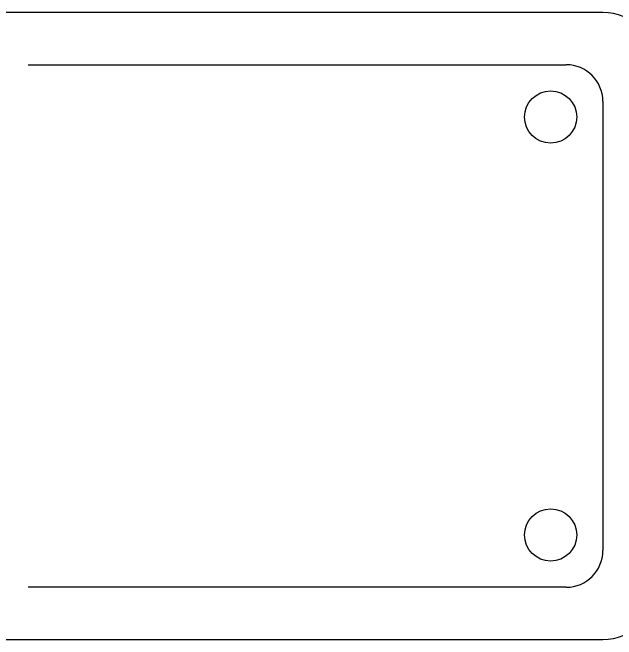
# Model space of a CAD drawing. Header units: millimetres. Extents: x 0 to 330, y 0 to 155.
# Drawn here: x 128.5 to 186.3, y 90 to 150 of the extents above; entities that cross this region are included whole.
import ezdxf

# ---------------------------------------------------------------- set-up
doc = ezdxf.new("R2010")
doc.units = ezdxf.units.MM
doc.layers.get('0').update_dxf_attribs({"linetype": 'CONTINUOUS'})

msp = doc.modelspace()

# ---------------------------------------------------------------- linework, layer by layer
for p, q in [((185, 150), (60, 150)), ((130, 145), (181.5, 145)), ((185, 141.5), (185, 98.5)), ((181.5, 95), (130, 95)), ((60, 90), (185, 90))]:
    msp.add_line(p, q)
for centre in [(180, 140), (180, 100)]:
    msp.add_circle(centre, 2.5)
for centre, radius, start, end in [((185, 145), 5, 0, 90), ((181.5, 141.5), 3.5, 0, 90), ((181.5, 98.5), 3.5, -90, 0), ((185, 95), 5, 270, 360)]:
    msp.add_arc(centre, radius, start, end)

doc.saveas('drawing.dxf')
